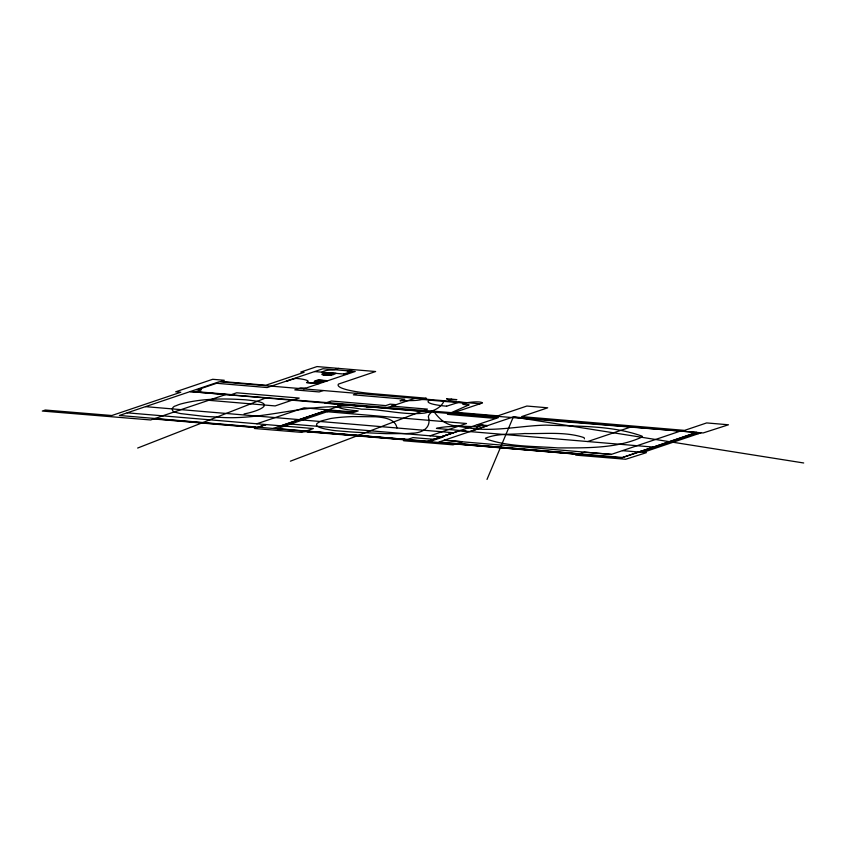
<?xml version="1.0" encoding="UTF-8"?>
<svg xmlns="http://www.w3.org/2000/svg" width="846" height="846" viewBox="0 0 846 846"><rect width="100%" height="100%" fill="white"/><g stroke="black" fill="none" stroke-linecap="round" stroke-linejoin="round"><path stroke-width="1.27" d="M487.01 479.428L513.332 416.919L703.1 432.962L728.48 424.777L706.653 422.926L684.583 430.381L521.622 416.613L547.7 407.804L526.868 406.038L497.839 415.841L455.042 412.224M443.875 401.364C440.48 408.681 431.968 411.473 424.65 413.049C403.648 415.587 382.529 408.978 361.559 409.178C312.396 399.555 264.988 421.943 215.804 416.972A63.577 9.285 1.5 0 1 204.023 416.327L180.801 413.609A36.336 5.309 1.5 0 1 176.359 412.52C170.85 412.235 171.093 406.556 176.19 405.678A115.193 16.825 1.5 0 1 180.335 404.102C201.496 398.329 223.852 398.36 245.594 399.82A29.938 4.378 1.5 0 1 251.96 400.549C278.154 403.69 256.782 411.664 244.071 413.927M306.781 382.466L307.415 382.202M339.606 404.536L338.643 404.938A30.731 4.494 1.5 0 0 353.163 410.426L358.196 410.913L353.184 412.584L330.331 410.648L277.15 428.594L429.905 441.464L443.315 436.938L290.633 424.036M137.655 448.042L265.771 397.969M430.35 400.01L429.324 400.401A30.393 4.442 1.5 0 0 443.854 405.932L446.614 406.196M290.379 461.186L427.431 409.126L391.73 406.112L395.991 404.652L390.101 404.145L385.776 405.604L331.378 401.015L325.054 403.151L421.044 411.262M321.046 381.144L322.284 381.176L321.068 381.208M339.5 404.536L367.545 406.736M465.437 431.206L466.009 431.005L463.936 431.079M307.352 431.841L308.737 431.354M357.509 393.422L353.385 394.839L404.822 399.185L399.999 400.793C408.808 400.274 417.829 401.543 426.299 398.202L374.683 393.845A57.866 8.449 1.5 0 1 338.516 384.063L375.635 371.521L317.028 366.572L300.795 372.05L304.074 372.325L265.898 385.216L220.912 381.409L224.317 380.277L212.663 379.294L175.693 391.804L180.79 392.227L111.831 415.513L45.303 410.035L42.3 411.05L150.651 419.965L162.855 415.851M355.828 410.701L352.296 411.896L304.116 407.825L256.761 423.804M343.857 374.038L351.143 371.563L347.304 371.235L352.475 369.565M321.48 382.17L326.683 380.732L326.122 380.573M469.9 431.587L487.698 425.57L477.313 424.692M162.675 415.83L225.639 394.585M303.608 388.874L355.225 371.457L323.024 368.729L267.156 387.553L216.618 383.28L198.302 389.446L201.327 389.699L195.69 391.592L231.381 394.606L236.69 392.787L299.198 398.075L292.684 400.243M292.103 400.2L275.151 405.921L208.698 400.306M323.341 390.535L319.154 391.941L294.778 389.89L300.859 387.828L305.343 388.198M266.046 424.555L254.403 428.488L301.927 432.401L313.369 428.562L127.175 412.827M258.21 427.198L265.972 424.576M280.946 425.824L328.195 409.855M273.121 428.457L343.91 404.578M385.839 408.121L414.995 398.286M453.319 412.795L482.516 402.95C479.819 399.82 449.945 404.631 469.139 404.822L447.449 414.339L495.862 418.432M430.032 435.817L466.516 423.508L327.127 411.727M427.854 441.326L453.287 432.74L302.582 420.007M427.579 441.506L498.368 417.628L190.149 391.582L696.924 432.433L621.461 457.887L119.36 415.471L219.304 381.747L480.063 403.775M481.776 425.073L476.404 426.881L483.235 425.189M587.695 441.549L631.169 426.881M622.466 450.643L646.407 452.663L625.712 459.251L575.724 455.127L584.438 452.176L611.351 454.387L680.522 431.048M696.618 432.412L622.571 457.485L438.989 442.014L513.332 416.919L803.7 462.984M643.309 451.362L696.533 433.374M643.076 452.377L701.101 432.782M156.573 419.214L158.022 418.728M321.818 372.177C327.169 368.814 333.176 371.077 338.633 368.401M253.832 427.431L255.259 426.955M403.056 439.709L404.504 439.222M458.437 444.266L459.854 443.79M575.132 454.08L576.581 453.593M321.194 381.324L322.04 381.06M369.924 406.947L366.974 406.947M422.355 399.534L430.783 399.841L423.296 399.206M448.856 400.073L456.851 399.629L446.551 398.73L448.856 400.073L451.669 399.175M446.561 406.207L458.976 402.252L466.083 402.855M477.165 426.944L474.151 426.722A32.296 4.716 1.5 0 0 437.858 428.034L436.42 428.404L465.3 430.952M286.879 380.89L295.931 378.363L297.75 378.543A20.494 2.993 1.5 0 1 307.405 382.202M476.954 426.68L478.476 426.807M444.393 440.195L462.424 441.675L453.075 444.837L403.648 440.766L412.996 437.615L433.956 439.328L459.452 430.709L653.376 447.09M305.744 431.111L407.465 439.476M308.05 431.597L403.732 439.476M304.327 431.587L406.048 439.952M327.55 380.7L318.857 379.97A19.997 2.919 1.5 0 0 314.194 381.557L322.865 382.297M694.323 433.194L698.817 433.564M641.035 451.172L645.519 451.542M456.893 443.537L579.542 453.837M459.177 444.034L575.84 453.826M455.476 444.023L578.093 454.323M314.511 371.563L346.627 374.27M319.492 383.439L306.527 382.551L318.995 383.598M429.768 400.158L465.078 403.172M145.512 406.64L299.283 419.637M444.15 440.258L611.351 454.387M157.314 418.982L254.572 427.188M153.612 418.971L256.772 427.685M320.623 381.102L322.622 381.282M287.323 380.721L288.264 380.806M481.163 425.263L482.664 425.39M322.717 380.51L318.868 380.182A19.098 2.792 1.5 0 0 315.167 381.43M322.802 380.51L324.05 380.922A12.436 1.819 1.5 0 1 321.766 381.673L315.262 381.472M584.438 438.841L584.078 437.636C565.223 431.344 544.38 434.019 524.71 433.522C511.777 434.696 497.681 433.194 485.551 438.165L485.509 438.714C508.16 447.005 533.826 446.032 557.842 447.915C585.601 447.862 616.924 448.782 642.294 436.906L642.146 436.166C611.986 425.295 578.019 426.447 546.125 425.115C519.349 425.697 492.7 432.57 465.903 427.473A51.521 7.529 1.5 0 1 455.222 425.739C445.292 425.126 438.545 418.072 433.12 410.543L429.419 414.286A275.68 40.27 1.5 0 0 428.33 416.708C431.83 427.896 421.858 433.237 411.854 433.184A27.717 4.05 1.5 0 1 406.387 433.596L386.188 433.67L356.441 432.285A233.623 34.126 1.5 0 1 350.265 431.894L335.28 430.656A31.365 4.579 1.5 0 1 331.812 430.202L325.329 429.017A46.604 6.81 1.5 0 1 319.154 427.23L317.43 426.363A42.089 6.144 1.5 0 1 316.457 425.453L316.859 423.603L319.555 421.805A108.182 15.799 1.5 0 1 322.136 420.716L330.596 418.548A50.316 7.35 1.5 0 1 337.628 417.586L338.982 417.448A54.43 7.952 1.5 0 1 352.962 416.56L375.613 416.782A17.914 2.612 1.5 0 1 380.404 417.268C386.897 418.03 395.865 420.303 396.933 427.981M331.495 374.651A4.177 0.613 1.5 0 0 329.179 373.795A4.177 0.613 1.5 0 0 323.754 373.995A7.498 1.1 1.5 0 0 323.214 374.302M331.41 374.641A5.679 0.825 1.5 0 1 330.426 374.884A6.408 0.941 1.5 0 1 328.83 375.053A4.494 0.656 1.5 0 1 327.042 375.106L324.325 374.884A4.505 0.656 1.5 0 1 323.384 374.588A5.795 0.846 1.5 0 1 323.225 374.44M336.042 373.403L333.493 374.577A9.993 1.459 1.5 0 1 332.023 374.958A10.586 1.544 1.5 0 1 329.623 375.222A6.683 0.973 1.5 0 1 327.064 375.317A3.839 0.56 1.5 0 1 323.246 375A6.673 0.973 1.5 0 1 322.072 374.588A9.539 1.396 1.5 0 1 321.956 374.154A13.43 1.956 1.5 0 1 322.855 373.678L326.81 372.621L336.042 373.403"/></g></svg>
